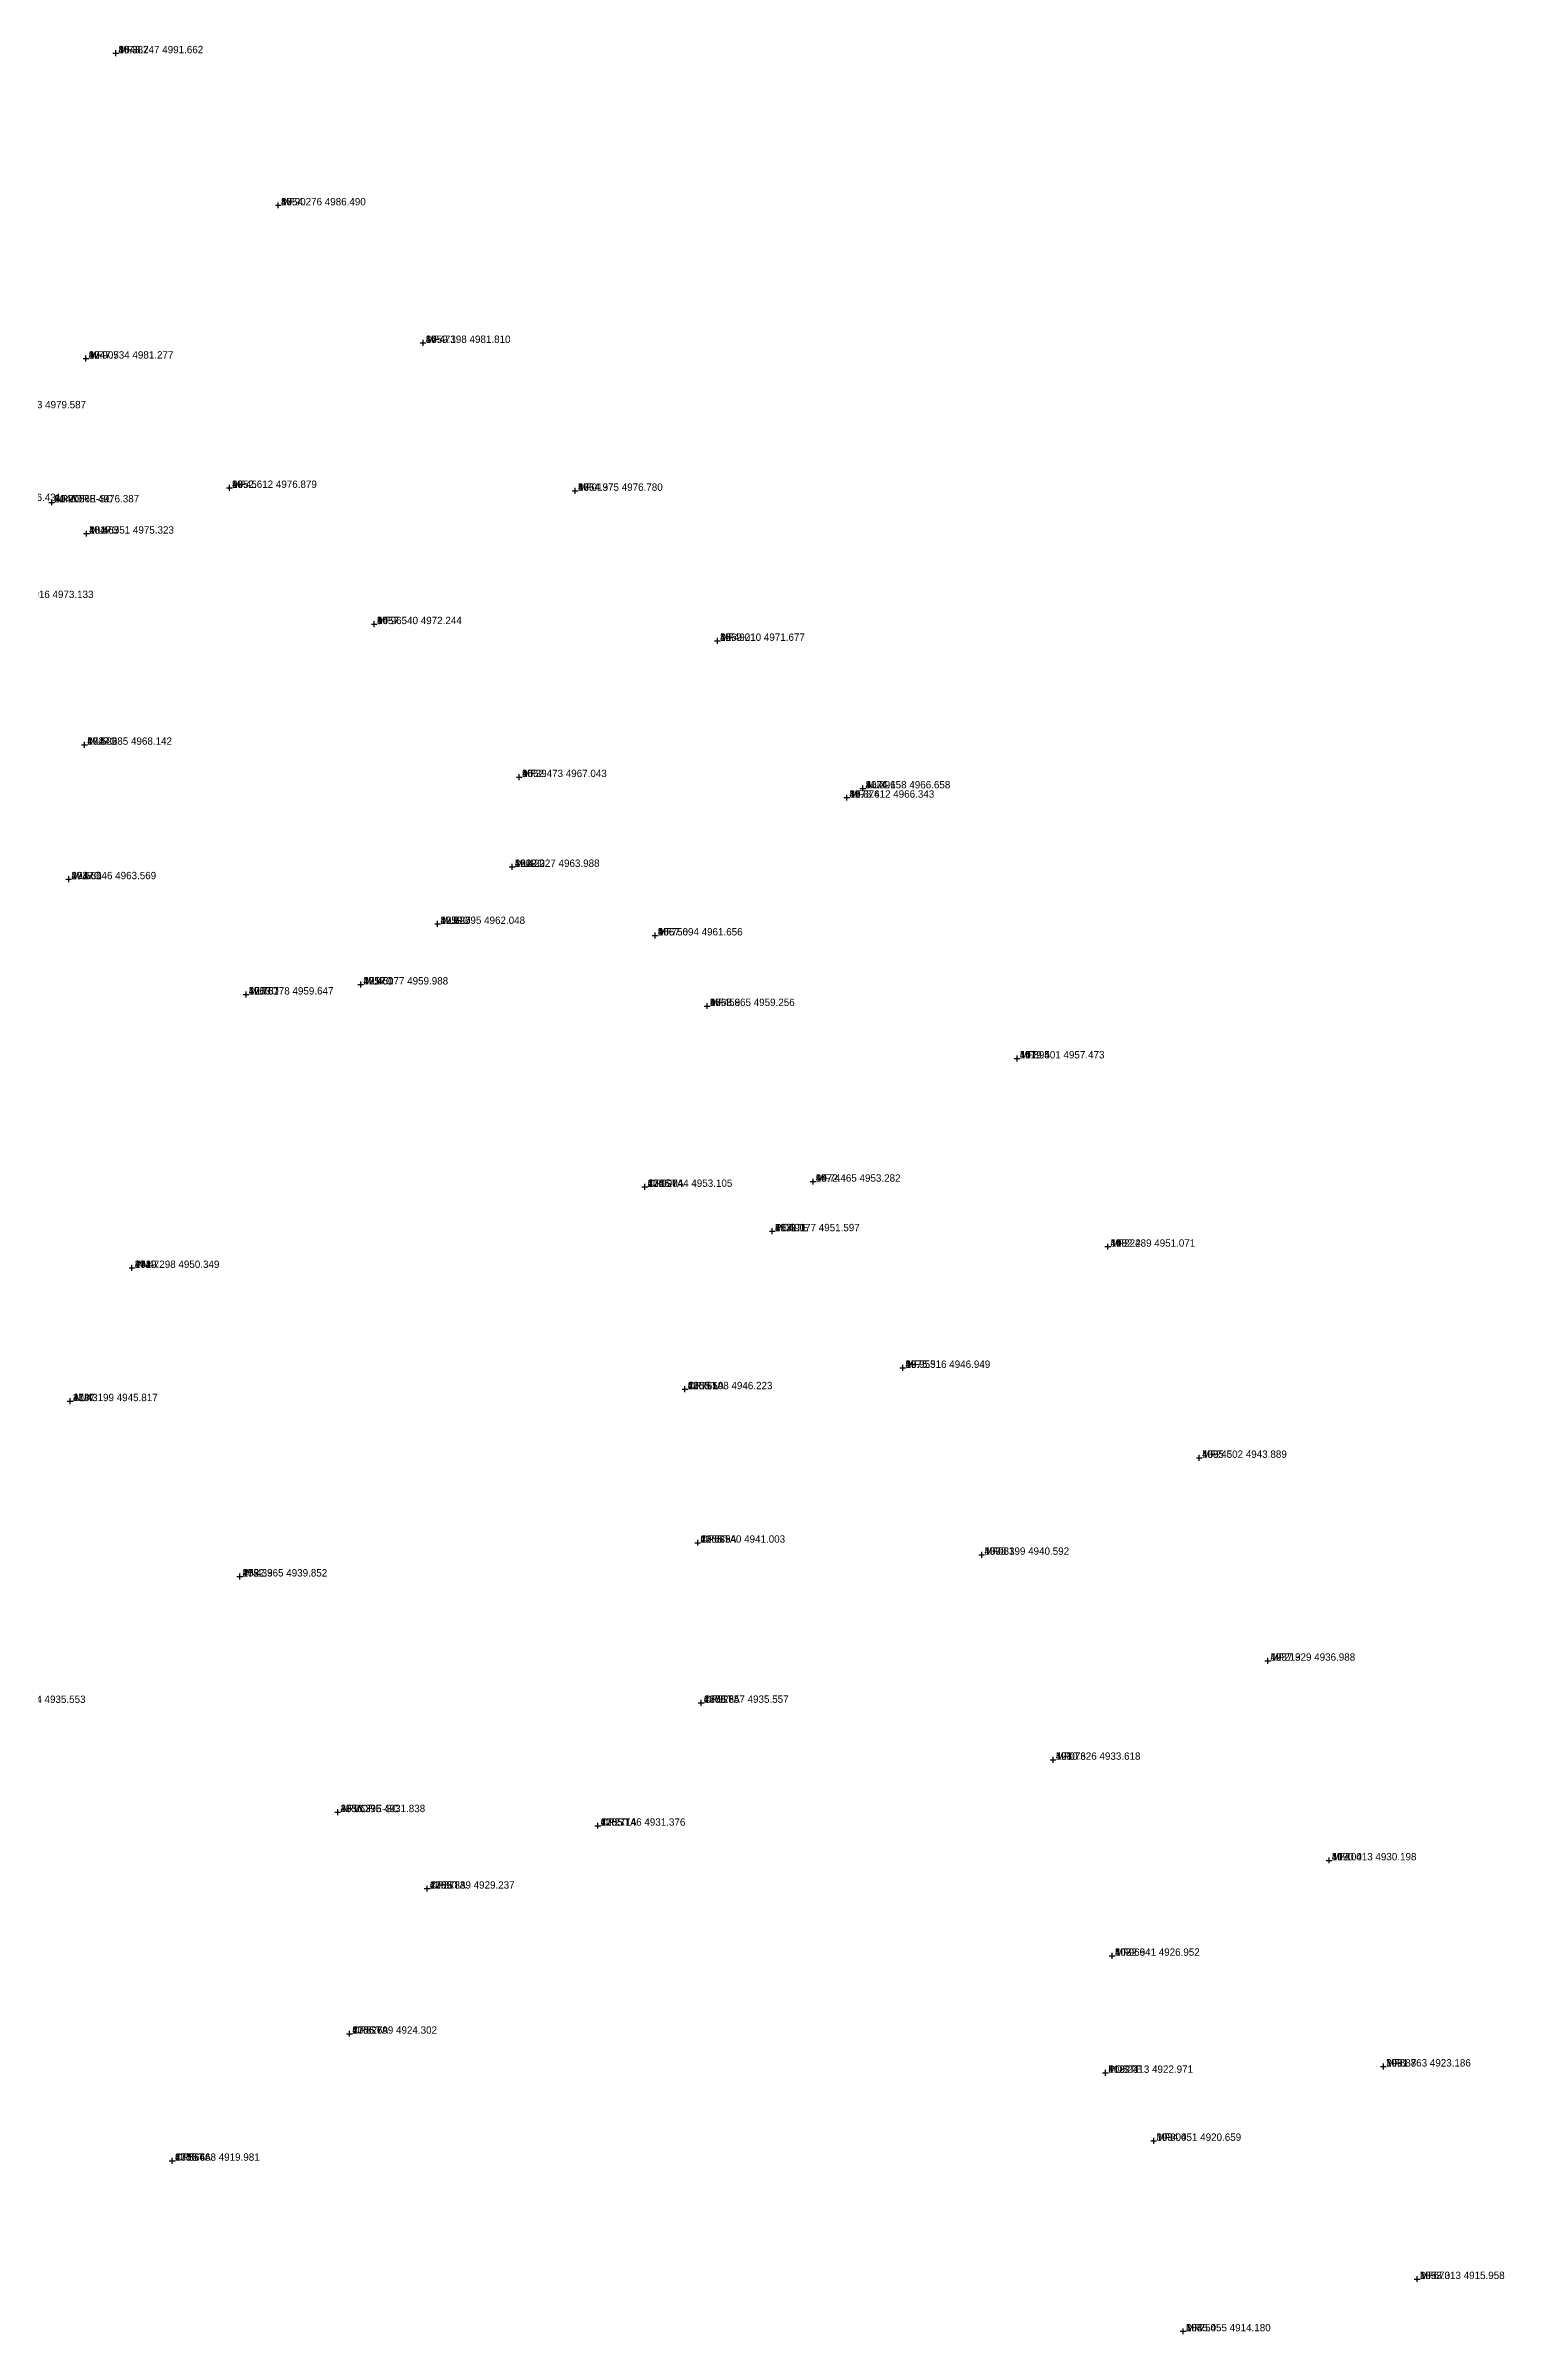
# Model space of a CAD drawing. Extents: x 955 to 1096, y 4914 to 5043.
# Drawn here: x 1046.4 to 1096, y 4914.1 to 4991.9 of the extents above; entities that cross this region are included whole.
import ezdxf

# ---------------------------------------------------------------- set-up
doc = ezdxf.new("R2010")
doc.units = 0
doc.linetypes.add('1', pattern=[0])
doc.layers.get('0').update_dxf_attribs({"linetype": '1'})
doc.styles.add('STD', font='txt')

# ---------------------------------------------------------------- blocks, each defined once
blk = doc.blocks.new('CROSS')
at = {"color": 0}
for p, q in [((-50, 0), (50, 0)), ((0, -50), (0, 50))]:
    blk.add_line(p, q, dxfattribs=at)

msp = doc.modelspace()

# ---------------------------------------------------------------- block references
at = {"layer": 'POINT', "color": 2, "xscale": 0.002, "yscale": 0.002, "zscale": 0.002}
for p in [(1048.7468, 4991.6625, 48.3817), (1054.2759, 4986.4897, 47.9025), (1059.1984, 4981.8103, 47.4734), (1047.7339, 4981.2769, 47.9051), (1052.612, 4976.8788, 47.4559), (1064.3751, 4976.7799, 47.0186), (1046.5683, 4976.3866, 51.2001), (1047.7506, 4975.3234, 48.4649), (1057.54, 4972.2445, 46.9651), (1069.2104, 4971.6766, 46.4897), (1047.6846, 4968.1416, 47.5216), (1062.4732, 4967.0426, 46.3938), (1074.1579, 4966.6581, 46.0965), (1073.6116, 4966.3427, 45.8741), (1047.1461, 4963.5693, 47.5555), (1062.2269, 4963.9882, 46.4205), (1059.695, 4962.0477, 47.3273), (1067.0937, 4961.6561, 45.7558), (1053.1778, 4959.6472, 47.7569), (1057.0774, 4959.9879, 47.4508), (1068.865, 4959.2561, 45.4585), (1079.401, 4957.4733, 44.8949), (1066.7437, 4953.1051, 47.0903), (1072.4645, 4953.2818, 44.7443), (1071.0773, 4951.5969, 45.4906), (1082.489, 4951.071, 44.2222), (1049.2978, 4950.3488, 47.4721), (1075.5164, 4946.9493, 43.9526), (1047.1986, 4945.8166, 47.4314), (1068.1081, 4946.2233, 46.7648), (1085.6023, 4943.8892, 43.2454), (1068.5398, 4941.0025, 46.6892), (1078.1991, 4940.5917, 43.0828), (1052.9655, 4939.8523, 47.4335), (1087.9292, 4936.9878, 42.2127), (1068.6568, 4935.5566, 46.3232), (1080.6256, 4933.6184, 42.0734), (1056.2962, 4931.8379, 49.0625), (1065.1458, 4931.376, 47.2713), (1090.0128, 4930.1982, 41.1041), (1059.3388, 4929.2365, 47.3777), (1082.6408, 4926.9521, 40.969), (1056.6989, 4924.3016, 47.8274), (1091.8627, 4923.1863, 39.887), (1082.4129, 4922.9715, 41.2233), (1050.6676, 4919.9806, 47.5638), (1084.0511, 4920.659, 39.8041), (1093.013, 4915.9581, 38.6728), (1085.0545, 4914.1804, 38.7536)]:
    msp.add_blockref('CROSS', p, dxfattribs=at)

# ---------------------------------------------------------------- texts
at = {"layer": 'CO_ORDS', "color": 3, "style": 'STD'}
for s, p in [(' 1048.747 4991.662', (1048.7468, 4991.6625, 48.3817)), (' 1054.276 4986.490', (1054.2759, 4986.4897, 47.9025)), (' 1047.734 4981.277', (1047.7339, 4981.2769, 47.9051)), (' 1059.198 4981.810', (1059.1984, 4981.8103, 47.4734)), (' 1044.763 4979.587', (1044.7634, 4979.5867, 48.3242)), (' 1052.612 4976.879', (1052.612, 4976.8788, 47.4559)), (' 1064.375 4976.780', (1064.3751, 4976.7799, 47.0186)), (' 1043.917 4976.431', (1043.917, 4976.4312, 50.9275)), (' 1046.568 4976.387', (1046.5683, 4976.3866, 51.2001)), (' 1047.751 4975.323', (1047.7506, 4975.3234, 48.4649)), (' 1045.016 4973.133', (1045.0159, 4973.1326, 47.536)), (' 1057.540 4972.244', (1057.54, 4972.2445, 46.9651)), (' 1069.210 4971.677', (1069.2104, 4971.6766, 46.4897)), (' 1047.685 4968.142', (1047.6846, 4968.1416, 47.5216)), (' 1062.473 4967.043', (1062.4732, 4967.0426, 46.3938)), (' 1074.158 4966.658', (1074.1579, 4966.6581, 46.0965)), (' 1073.612 4966.343', (1073.6116, 4966.3427, 45.8741)), (' 1047.146 4963.569', (1047.1461, 4963.5693, 47.5555)), (' 1062.227 4963.988', (1062.2269, 4963.9882, 46.4205)), (' 1059.695 4962.048', (1059.695, 4962.0477, 47.3273)), (' 1067.094 4961.656', (1067.0937, 4961.6561, 45.7558)), (' 1053.178 4959.647', (1053.1778, 4959.6472, 47.7569)), (' 1057.077 4959.988', (1057.0774, 4959.9879, 47.4508)), (' 1068.865 4959.256', (1068.865, 4959.2561, 45.4585)), (' 1079.401 4957.473', (1079.401, 4957.4733, 44.8949)), (' 1072.465 4953.282', (1072.4645, 4953.2818, 44.7443)), (' 1066.744 4953.105', (1066.7437, 4953.1051, 47.0903)), (' 1071.077 4951.597', (1071.0773, 4951.5969, 45.4906)), (' 1082.489 4951.071', (1082.489, 4951.071, 44.2222)), (' 1049.298 4950.349', (1049.2978, 4950.3488, 47.4721)), (' 1068.108 4946.223', (1068.1081, 4946.2233, 46.7648)), (' 1075.516 4946.949', (1075.5164, 4946.9493, 43.9526)), (' 1047.199 4945.817', (1047.1986, 4945.8166, 47.4314)), (' 1085.602 4943.889', (1085.6023, 4943.8892, 43.2454)), (' 1068.540 4941.003', (1068.5398, 4941.0025, 46.6892)), (' 1078.199 4940.592', (1078.1991, 4940.5917, 43.0828)), (' 1052.965 4939.852', (1052.9655, 4939.8523, 47.4335)), (' 1087.929 4936.988', (1087.9292, 4936.9878, 42.2127)), (' 1044.744 4935.553', (1044.7442, 4935.5525, 47.3563)), (' 1068.657 4935.557', (1068.6568, 4935.5566, 46.3232)), (' 1080.626 4933.618', (1080.6256, 4933.6184, 42.0734)), (' 1056.296 4931.838', (1056.2962, 4931.8379, 49.0625)), (' 1065.146 4931.376', (1065.1458, 4931.376, 47.2713)), (' 1090.013 4930.198', (1090.0128, 4930.1982, 41.1041)), (' 1059.339 4929.237', (1059.3388, 4929.2365, 47.3777)), (' 1082.641 4926.952', (1082.6408, 4926.9521, 40.969)), (' 1056.699 4924.302', (1056.6989, 4924.3016, 47.8274)), (' 1082.413 4922.971', (1082.4129, 4922.9715, 41.2233)), (' 1091.863 4923.186', (1091.8627, 4923.1863, 39.887)), (' 1084.051 4920.659', (1084.0511, 4920.659, 39.8041)), (' 1050.668 4919.981', (1050.6676, 4919.9806, 47.5638)), (' 1093.013 4915.958', (1093.013, 4915.9581, 38.6728)), (' 1085.055 4914.180', (1085.0545, 4914.1804, 38.7536))]:
    msp.add_text(s, height=0.25, dxfattribs=at).set_placement(p)
at = {"layer": 'CODE', "color": 3, "style": 'STD'}
for s, p in [(' MF', (1048.7468, 4991.6625, 48.3817)), (' MF', (1054.2759, 4986.4897, 47.9025)), (' MF', (1047.7339, 4981.2769, 47.9051)), (' MF', (1059.1984, 4981.8103, 47.4734)), (' MF', (1052.612, 4976.8788, 47.4559)), (' MF', (1064.3751, 4976.7799, 47.0186)), (' ARVORE-SC', (1046.5683, 4976.3866, 51.2001)), (' MURO', (1047.7506, 4975.3234, 48.4649)), (' MF', (1057.54, 4972.2445, 46.9651)), (' MF', (1069.2104, 4971.6766, 46.4897)), (' MURO', (1047.6846, 4968.1416, 47.5216)), (' MF', (1062.4732, 4967.0426, 46.3938)), (' AUX', (1074.1579, 4966.6581, 46.0965)), (' MF', (1073.6116, 4966.3427, 45.8741)), (' MURO', (1047.1461, 4963.5693, 47.5555)), (' MURO', (1062.2269, 4963.9882, 46.4205)), (' MURO', (1059.695, 4962.0477, 47.3273)), (' MF', (1067.0937, 4961.6561, 45.7558)), (' MURO', (1053.1778, 4959.6472, 47.7569)), (' MURO', (1057.0774, 4959.9879, 47.4508)), (' MF', (1068.865, 4959.2561, 45.4585)), (' MF', (1079.401, 4957.4733, 44.8949)), (' MF', (1072.4645, 4953.2818, 44.7443)), (' CRISTA', (1066.7437, 4953.1051, 47.0903)), (' POSTE', (1071.0773, 4951.5969, 45.4906)), (' MF', (1082.489, 4951.071, 44.2222)), (' PN', (1049.2978, 4950.3488, 47.4721)), (' CRISTA', (1068.1081, 4946.2233, 46.7648)), (' MF', (1075.5164, 4946.9493, 43.9526)), (' AUX', (1047.1986, 4945.8166, 47.4314)), (' MF', (1085.6023, 4943.8892, 43.2454)), (' CRISTA', (1068.5398, 4941.0025, 46.6892)), (' MF', (1078.1991, 4940.5917, 43.0828)), (' PN', (1052.9655, 4939.8523, 47.4335)), (' MF', (1087.9292, 4936.9878, 42.2127)), (' CRISTA', (1068.6568, 4935.5566, 46.3232)), (' MF', (1080.6256, 4933.6184, 42.0734)), (' ARVORE-SC', (1056.2962, 4931.8379, 49.0625)), (' CRISTA', (1065.1458, 4931.376, 47.2713)), (' MF', (1090.0128, 4930.1982, 41.1041)), (' CRISTA', (1059.3388, 4929.2365, 47.3777)), (' MF', (1082.6408, 4926.9521, 40.969)), (' CRISTA', (1056.6989, 4924.3016, 47.8274)), (' POSTE', (1082.4129, 4922.9715, 41.2233)), (' MF', (1091.8627, 4923.1863, 39.887)), (' MF', (1084.0511, 4920.659, 39.8041)), (' CRISTA', (1050.6676, 4919.9806, 47.5638)), (' MF', (1093.013, 4915.9581, 38.6728)), (' MF', (1085.0545, 4914.1804, 38.7536))]:
    msp.add_text(s, height=0.25, dxfattribs=at).set_placement(p)
at = {"layer": 'HEIGHT', "color": 3, "style": 'STD'}
for s, p in [(' 48.382', (1048.7468, 4991.6625, 48.3817)), (' 47.902', (1054.2759, 4986.4897, 47.9025)), (' 47.905', (1047.7339, 4981.2769, 47.9051)), (' 47.473', (1059.1984, 4981.8103, 47.4734)), (' 47.456', (1052.612, 4976.8788, 47.4559)), (' 47.019', (1064.3751, 4976.7799, 47.0186)), (' 51.200', (1046.5683, 4976.3866, 51.2001)), (' 48.465', (1047.7506, 4975.3234, 48.4649)), (' 46.965', (1057.54, 4972.2445, 46.9651)), (' 46.490', (1069.2104, 4971.6766, 46.4897)), (' 47.522', (1047.6846, 4968.1416, 47.5216)), (' 46.394', (1062.4732, 4967.0426, 46.3938)), (' 46.096', (1074.1579, 4966.6581, 46.0965)), (' 45.874', (1073.6116, 4966.3427, 45.8741)), (' 47.556', (1047.1461, 4963.5693, 47.5555)), (' 46.420', (1062.2269, 4963.9882, 46.4205)), (' 47.327', (1059.695, 4962.0477, 47.3273)), (' 45.756', (1067.0937, 4961.6561, 45.7558)), (' 47.757', (1053.1778, 4959.6472, 47.7569)), (' 47.451', (1057.0774, 4959.9879, 47.4508)), (' 45.459', (1068.865, 4959.2561, 45.4585)), (' 44.895', (1079.401, 4957.4733, 44.8949)), (' 44.744', (1072.4645, 4953.2818, 44.7443)), (' 47.090', (1066.7437, 4953.1051, 47.0903)), (' 45.491', (1071.0773, 4951.5969, 45.4906)), (' 44.222', (1082.489, 4951.071, 44.2222)), (' 47.472', (1049.2978, 4950.3488, 47.4721)), (' 46.765', (1068.1081, 4946.2233, 46.7648)), (' 43.953', (1075.5164, 4946.9493, 43.9526)), (' 47.431', (1047.1986, 4945.8166, 47.4314)), (' 43.245', (1085.6023, 4943.8892, 43.2454)), (' 46.689', (1068.5398, 4941.0025, 46.6892)), (' 43.083', (1078.1991, 4940.5917, 43.0828)), (' 47.433', (1052.9655, 4939.8523, 47.4335)), (' 42.213', (1087.9292, 4936.9878, 42.2127)), (' 46.323', (1068.6568, 4935.5566, 46.3232)), (' 42.073', (1080.6256, 4933.6184, 42.0734)), (' 49.063', (1056.2962, 4931.8379, 49.0625)), (' 47.271', (1065.1458, 4931.376, 47.2713)), (' 41.104', (1090.0128, 4930.1982, 41.1041)), (' 47.378', (1059.3388, 4929.2365, 47.3777)), (' 40.969', (1082.6408, 4926.9521, 40.969)), (' 47.827', (1056.6989, 4924.3016, 47.8274)), (' 41.223', (1082.4129, 4922.9715, 41.2233)), (' 39.887', (1091.8627, 4923.1863, 39.887)), (' 39.804', (1084.0511, 4920.659, 39.8041)), (' 47.564', (1050.6676, 4919.9806, 47.5638)), (' 38.673', (1093.013, 4915.9581, 38.6728)), (' 38.754', (1085.0545, 4914.1804, 38.7536))]:
    msp.add_text(s, height=0.25, dxfattribs=at).set_placement(p)
at = {"layer": 'PT_ID', "color": 3, "style": 'STD'}
for s, p in [(' 86', (1048.7468, 4991.6625, 48.3817)), (' 85', (1054.2759, 4986.4897, 47.9025)), (' 92', (1047.7339, 4981.2769, 47.9051)), (' 84', (1059.1984, 4981.8103, 47.4734)), (' 93', (1052.612, 4976.8788, 47.4559)), (' 83', (1064.3751, 4976.7799, 47.0186)), (' 214', (1046.5683, 4976.3866, 51.2001)), (' 201', (1047.7506, 4975.3234, 48.4649)), (' 94', (1057.54, 4972.2445, 46.9651)), (' 82', (1069.2104, 4971.6766, 46.4897)), (' 202', (1047.6846, 4968.1416, 47.5216)), (' 95', (1062.4732, 4967.0426, 46.3938)), (' 80', (1074.1579, 4966.6581, 46.0965)), (' 81', (1073.6116, 4966.3427, 45.8741)), (' 203', (1047.1461, 4963.5693, 47.5555)), (' 222', (1062.2269, 4963.9882, 46.4205)), (' 223', (1059.695, 4962.0477, 47.3273)), (' 96', (1067.0937, 4961.6561, 45.7558)), (' 220', (1053.1778, 4959.6472, 47.7569)), (' 221', (1057.0774, 4959.9879, 47.4508)), (' 97', (1068.865, 4959.2561, 45.4585)), (' 111', (1079.401, 4957.4733, 44.8949)), (' 98', (1072.4645, 4953.2818, 44.7443)), (' 224', (1066.7437, 4953.1051, 47.0903)), (' 113', (1071.0773, 4951.5969, 45.4906)), (' 110', (1082.489, 4951.071, 44.2222)), (' 241', (1049.2978, 4950.3488, 47.4721)), (' 225', (1068.1081, 4946.2233, 46.7648)), (' 99', (1075.5164, 4946.9493, 43.9526)), (' 218', (1047.1986, 4945.8166, 47.4314)), (' 109', (1085.6023, 4943.8892, 43.2454)), (' 226', (1068.5398, 4941.0025, 46.6892)), (' 100', (1078.1991, 4940.5917, 43.0828)), (' 252', (1052.9655, 4939.8523, 47.4335)), (' 108', (1087.9292, 4936.9878, 42.2127)), (' 227', (1068.6568, 4935.5566, 46.3232)), (' 101', (1080.6256, 4933.6184, 42.0734)), (' 253', (1056.2962, 4931.8379, 49.0625)), (' 228', (1065.1458, 4931.376, 47.2713)), (' 107', (1090.0128, 4930.1982, 41.1041)), (' 229', (1059.3388, 4929.2365, 47.3777)), (' 102', (1082.6408, 4926.9521, 40.969)), (' 230', (1056.6989, 4924.3016, 47.8274)), (' 112', (1082.4129, 4922.9715, 41.2233)), (' 106', (1091.8627, 4923.1863, 39.887)), (' 103', (1084.0511, 4920.659, 39.8041)), (' 231', (1050.6676, 4919.9806, 47.5638)), (' 105', (1093.013, 4915.9581, 38.6728)), (' 104', (1085.0545, 4914.1804, 38.7536))]:
    msp.add_text(s, height=0.25, dxfattribs=at).set_placement(p)

doc.saveas('drawing.dxf')
